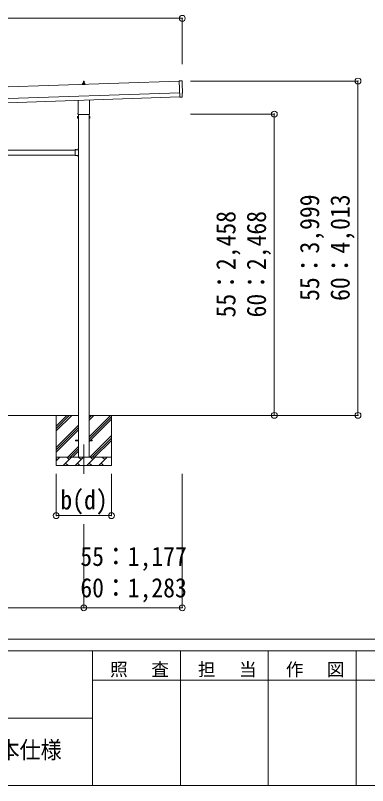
# Model space of a CAD drawing. Units: millimetres at full size, sheet at 1:70; details may follow other scales. Extents: x -19675 to 19675, y -13580 to 13580.
# Drawn here: x 5381 to 9590, y -13580 to -4368 of the extents above; entities that cross this region are included whole.
import ezdxf
from ezdxf.enums import TextEntityAlignment as Align

# ---------------------------------------------------------------- set-up
doc = ezdxf.new("R2010")
doc.units = ezdxf.units.MM
doc.header["$LTSCALE"] = 70
doc.header["$PDMODE"] = 32
doc.header["$PDSIZE"] = 70
doc.linetypes.add('CHAIN1', pattern=[8, 5, -1, 1, -1])
doc.linetypes.add('USER3', pattern=[4, 3, -1])
for name, color, linetype, lineweight in [('0-1_Defpoints', 7, 'CHAIN1', 9), ('0-2_TEXT1', 4, 'Continuous', 9), ('0-3_SHAPE', 7, 'Continuous', 9), ('0-8_TABLE1', 6, 'Continuous', 9), ('F-0', 7, 'Continuous', 9)]:
    doc.layers.add(name, color=color, linetype=linetype, lineweight=lineweight)
doc.styles.add('ＭＳ ゴシック', font='')
doc.styles.get('ＭＳ ゴシック').set_extended_font_data('MS Gothic')

msp = doc.modelspace()

# ---------------------------------------------------------------- linework, layer by layer
at = {"layer": '0-1_Defpoints'}
msp.add_line((6198.11, -9502.13), (6198.11, -9851.13), dxfattribs=at)
at = {"layer": '0-2_TEXT1'}
for p, q in [((7339.48, -5154.04), (1956.47, -5333.48)), ((6192.11, -5179.53), (6192.84, -5156.01)), ((6193.84, -5155.03), (6202.39, -5155.03)), ((6203.39, -5156.01), (6204.11, -5179.53)), ((7339.31, -5148.96), (7345.94, -5347.71)), ((7369.48, -5149.53), (7339.31, -5148.96)), ((6179.86, -5195.03), (6179.86, -5187.32)), ((6216.36, -5195.03), (6179.86, -5195.03)), ((6180.25, -5186.53), (6215.98, -5186.53)), ((6180.63, -5186.34), (6187.35, -5184.72)), ((6187.73, -5184.53), (6208.5, -5184.53)), ((6188.11, -5183.74), (6188.11, -5179.53)), ((6189.11, -5179.53), (6207.11, -5179.53)), ((6208.11, -5183.74), (6208.11, -5179.53)), ((6215.6, -5186.34), (6208.88, -5184.72)), ((6216.36, -5195.03), (6216.36, -5187.32)), ((1961.13, -5473.4), (7344.14, -5293.97)), ((7373.63, -5296.37), (7374.14, -5296.35)), ((7375.2, -5343.37), (7373.63, -5296.37)), ((1962.8, -5523.37), (7345.81, -5343.94)), ((6129.81, -5539.02), (6129.81, -5384.47)), ((6266.41, -5379.92), (6266.41, -5539.02)), ((7364.12, -5346.19), (7345.94, -5347.71)), ((7364.81, -5346.8), (7364.12, -5346.19)), ((7365.56, -5347.05), (7372.46, -5346.46)), ((6124.11, -5577.29), (6124.87, -5575.98)), ((6124.11, -5577.29), (6124.11, -5594.29)), ((6124.11, -5594.29), (6124.87, -5595.61)), ((6131.11, -5575.98), (6124.87, -5575.98)), ((6131.11, -5580.88), (6124.87, -5580.88)), ((6131.11, -5590.7), (6124.87, -5590.7)), ((6131.11, -5595.61), (6124.87, -5595.61)), ((6128.11, -5547.79), (6128.11, -5542.29)), ((6266.05, -5551.29), (6130.18, -5551.29)), ((6131.11, -5595.61), (6131.11, -5575.98)), ((6131.11, -5576.59), (6133.61, -5576.59)), ((6133.61, -5594.99), (6131.11, -5594.99)), ((6135.61, -5596.29), (6133.61, -5596.29)), ((6135.61, -5551.29), (6135.61, -9652.13)), ((6260.61, -9652.13), (6260.61, -5551.29)), ((6260.61, -5596.29), (6262.61, -5596.29)), ((6265.11, -5576.59), (6262.61, -5576.59)), ((6262.61, -5594.99), (6265.11, -5594.99)), ((6265.11, -5595.61), (6265.11, -5575.98)), ((6265.11, -5575.98), (6271.36, -5575.98)), ((6265.11, -5580.88), (6271.36, -5580.88)), ((6265.11, -5590.7), (6271.36, -5590.7)), ((6265.11, -5595.61), (6271.36, -5595.61)), ((6268.11, -5542.29), (6268.11, -5547.79)), ((6272.11, -5577.29), (6271.36, -5575.98)), ((6272.11, -5594.29), (6271.36, -5595.61)), ((6272.11, -5577.29), (6272.11, -5594.29)), ((3202.61, -5979.13), (6093.61, -5979.13)), ((6093.61, -5976.13), (6093.61, -6042.13)), ((6093.61, -5976.13), (6133.61, -5976.13)), ((6096.71, -5975.62), (6096.71, -5976.13)), ((6129.61, -5979.13), (6135.11, -5979.13)), ((6133.11, -5960.23), (6133.61, -5960.23)), ((6133.61, -5956.13), (6135.61, -5956.13)), ((6133.61, -5956.13), (6133.61, -5976.13)), ((6135.61, -5963.13), (6133.61, -5963.13)), ((6135.61, -5969.13), (6133.61, -5969.13)), ((6133.61, -5980.13), (6133.61, -6038.13)), ((6135.11, -5979.13), (6135.11, -6039.13)), ((3202.61, -6039.13), (6093.61, -6039.13)), ((6093.61, -6042.13), (6133.61, -6042.13)), ((6096.71, -6042.63), (6096.71, -6042.13)), ((6129.61, -6039.13), (6135.11, -6039.13)), ((6133.61, -6040.13), (6129.61, -6040.13)), ((6133.11, -6046.23), (6133.61, -6046.23)), ((6133.61, -6042.13), (6133.61, -6062.13)), ((6135.61, -6049.13), (6133.61, -6049.13)), ((6135.61, -6055.13), (6133.61, -6055.13)), ((6133.61, -6062.13), (6135.61, -6062.13)), ((6098.11, -9447.63), (6135.61, -9447.63)), ((6098.11, -9456.63), (6098.11, -9447.63)), ((6098.11, -9456.63), (6135.61, -9456.63)), ((6260.61, -9447.63), (6298.11, -9447.63)), ((6260.61, -9456.63), (6298.11, -9456.63)), ((6298.11, -9456.63), (6298.11, -9447.63))]:
    msp.add_line(p, q, dxfattribs=at)
for points in [[(6133.61, -5596.29), (6133.61, -5575.29), (6135.61, -5575.29)], [(6262.61, -5596.29), (6262.61, -5575.29), (6260.61, -5575.29)], [(6096.71, -5975.62), (6108.51, -5975.62), (6108.51, -5976.13)], [(6133.61, -5980.13), (6129.61, -5980.13), (6129.61, -5978.13), (6133.61, -5978.13)], [(6133.11, -5960.23), (6133.11, -5972.03), (6133.61, -5972.03)], [(6096.71, -6042.63), (6108.51, -6042.63), (6108.51, -6042.13)], [(6133.61, -6038.13), (6129.61, -6038.13), (6129.61, -6040.13)], [(6133.11, -6046.23), (6133.11, -6058.03), (6133.61, -6058.03)]]:
    msp.add_lwpolyline(points, dxfattribs=at)
at = {"layer": '0-2_TEXT1', "linetype": 'USER3'}
for points in [[(6100.11, -5973.51), (6101.47, -5976.29), (6102.61, -5976.9)], [(6105.11, -5973.51), (6103.76, -5976.29), (6102.61, -5976.9)], [(6131, -5963.63), (6133.78, -5964.98), (6134.39, -5966.13)], [(6131, -5968.63), (6133.78, -5967.27), (6134.39, -5966.13)], [(6100.11, -6044.74), (6101.47, -6041.96), (6102.61, -6041.35)], [(6105.11, -6044.74), (6103.76, -6041.96), (6102.61, -6041.35)], [(6131, -6049.63), (6133.78, -6050.98), (6134.39, -6052.13)], [(6131, -6054.63), (6133.78, -6053.27), (6134.39, -6052.13)]]:
    msp.add_lwpolyline(points, dxfattribs=at)
at = {"layer": '0-2_TEXT1'}
for centre, radius, start, end in [((6193.84, -5156.03), 1, 90, 178.60509), ((6202.39, -5156.03), 1, 1.39491, 90), ((7369.39, -5154.03), 4.5, 1.09537, 88.91326), ((6180.86, -5187.32), 1, 103.62699, 180), ((6187.11, -5183.74), 1, 283.62699, 0), ((6192.2, -5180.16), 4.13, 90, 171.17633), ((6189.11, -5180.53), 1, 90, 180), ((6201.45, -5179.53), 4.83, 133.60282, 180), ((6194.78, -5179.53), 4.83, 0, 46.39718), ((6204.03, -5180.16), 4.13, 8.82367, 90), ((6207.11, -5180.53), 1, 0, 90), ((6209.11, -5183.74), 1, 180, 256.37301), ((6215.36, -5187.32), 1, 0, 76.37301), ((7373.99, -5291.86), 4.5, 271.90915, 2.73345), ((7365.47, -5346.06), 1, 228.4071, 274.90505), ((6128.46, -5578.43), 4.34, 145.61575, 214.38425), ((6128.46, -5593.15), 4.34, 145.61575, 214.38425), ((6140.36, -5585.79), 16.24, 162.41205, 197.58795), ((6132.11, -5542.29), 4, 125.09963, 180), ((6132.11, -5547.79), 4, 180, 194.47751), ((6132.11, -5547.79), 4, 194.47751, 241.04498), ((6264.11, -5547.79), 4, 298.95502, 345.52249), ((6264.11, -5542.29), 4, 0, 54.90037), ((6264.11, -5547.79), 4, 345.52249, 0), ((6255.87, -5585.79), 16.24, 342.41205, 17.58795), ((6267.77, -5578.43), 4.34, 325.61575, 34.38425), ((6267.77, -5593.15), 4.34, 325.61575, 34.38425), ((6102.61, -5981.36), 8.23, 44.2189, 135.7811), ((6138.85, -5966.13), 8.23, 134.2189, 225.7811), ((6133.61, -5976.13), 2, 270, 0), ((6102.61, -6036.89), 8.23, 224.2189, 315.7811), ((6138.85, -6052.13), 8.23, 134.2189, 225.7811), ((6133.61, -6042.13), 2, 0, 90)]:
    msp.add_arc(centre, radius, start, end, dxfattribs=at)
for centre, major_axis, ratio, start_param, end_param in [((12136.42, -5064.17), (-4760.73, -158.69), 0.99863, 6.2686928, 6.2976566), ((7372.2, -5343.47), (2.25, -2), 0.9974, 5.5252311, 7.0411395)]:
    msp.add_ellipse(centre, major_axis=major_axis, ratio=ratio, start_param=start_param, end_param=end_param, dxfattribs=at)
at = {"layer": '0-3_SHAPE'}
for p, q in [((6135.61, -9152.13), (3160.61, -9152.13)), ((5868.11, -9152.13), (5868.11, -9752.13)), ((5868.11, -9337.18), (6053.17, -9152.13)), ((5868.11, -9308.89), (6024.88, -9152.13)), ((5868.11, -9280.61), (5996.6, -9152.13)), ((6260.61, -9407.22), (6515.71, -9152.13)), ((6260.61, -9209.23), (6317.72, -9152.13)), ((6260.61, -9180.95), (6289.44, -9152.13)), ((7475.14, -9152.13), (6260.61, -9152.13)), ((6260.61, -9435.51), (6528.11, -9168.01)), ((6260.61, -9463.79), (6528.11, -9196.29)), ((6528.11, -9152.13), (6528.11, -9752.13)), ((5868.11, -9535.17), (6135.61, -9267.67)), ((5868.11, -9563.45), (6135.61, -9295.95)), ((5868.11, -9591.73), (6135.61, -9324.23)), ((6270.27, -9652.13), (6528.11, -9394.28)), ((6298.56, -9652.13), (6528.11, -9422.57)), ((6326.84, -9652.13), (6528.11, -9450.85)), ((6005.71, -9652.13), (6135.61, -9522.22)), ((6034, -9652.13), (6135.61, -9550.51)), ((6062.28, -9652.13), (6135.61, -9578.79)), ((5868.11, -9652.13), (6528.11, -9652.13)), ((5868.11, -9695.02), (5911.01, -9652.13)), ((5882.45, -9680.68), (5868.11, -9666.34)), ((5952.43, -9752.13), (6052.43, -9652.13)), ((6023.88, -9680.68), (5995.32, -9652.13)), ((6093.85, -9752.13), (6193.85, -9652.13)), ((6165.3, -9680.68), (6136.74, -9652.13)), ((6235.27, -9752.13), (6335.27, -9652.13)), ((6306.72, -9680.68), (6278.17, -9652.13)), ((6376.69, -9752.13), (6476.69, -9652.13)), ((6448.14, -9680.68), (6419.59, -9652.13)), ((6524.83, -9652.13), (6528.11, -9648.84)), ((6528.11, -9752.13), (5868.11, -9752.13)), ((5980.98, -9723.57), (6009.54, -9752.13)), ((6122.4, -9723.57), (6150.96, -9752.13)), ((6263.83, -9723.57), (6292.38, -9752.13)), ((6405.25, -9723.57), (6433.8, -9752.13))]:
    msp.add_line(p, q, dxfattribs=at)
at = {"layer": '0-8_TABLE1'}
for p, q in [((1925.47, -4403.01), (7375.14, -4403.01)), ((7375.14, -4403.01), (7375.14, -4953.01)), ((9475.14, -5153.01), (7474.14, -5153.01)), ((9475.14, -9152.13), (9475.14, -5153.01)), ((8475.14, -5548.79), (7475.14, -5548.79)), ((8475.14, -5548.79), (8475.14, -9152.13)), ((9475.14, -9152.13), (7475.14, -9152.13)), ((5868.11, -10351.13), (5868.11, -9851.13)), ((6528.11, -10351.13), (6528.11, -9851.13)), ((7375.14, -11453.13), (7375.14, -9851.13)), ((5868.11, -10351.13), (6528.11, -10351.13)), ((6198.11, -11453.13), (6198.11, -10453.13))]:
    msp.add_line(p, q, dxfattribs=at)
msp.add_lwpolyline([(3098.11, -11453.13), (6198.11, -11453.13), (7375.14, -11453.13)], dxfattribs=at)
for p in [(7375.14, -4403.01), (9475.14, -5153.01), (8475.14, -5548.79), (8475.14, -9152.13), (9475.14, -9152.13), (5868.11, -10351.13), (6528.11, -10351.13), (6198.11, -11453.13), (7375.14, -11453.13)]:
    msp.add_point(p, dxfattribs=at)
at = {"layer": 'F-0', "color": 5, "lineweight": 5}
for p, q in [((-19674.8, -11830), (18685.2, -11830)), ((-19674.8, -11970), (12462.77, -11970)), ((6302.76, -11970), (6302.76, -13580)), ((7352.76, -11970), (7352.76, -13580)), ((8402.76, -11970), (8402.76, -13580)), ((9452.76, -11970), (9452.76, -13580)), ((6302.76, -12320), (10502.76, -12320)), ((-8047.24, -12775), (6302.76, -12775)), ((-19674.8, -13580), (18685.2, -13580))]:
    msp.add_line(p, q, dxfattribs=at)

# ---------------------------------------------------------------- texts
at = {"layer": '0-8_TABLE1', "color": 7, "style": 'ＭＳ ゴシック', "width": 0.9}
for s, p in [('55：3,999', (9080.63, -7782.57)), ('60：4,013', (9445.14, -7782.57)), ('55：2,458', (8080.63, -7980.46)), ('60：2,468', (8445.14, -7980.46))]:
    msp.add_text(s, height=230.9, rotation=90, dxfattribs=at).set_placement(p, align=Align.BOTTOM_LEFT)
for s, p in [('b(d)', (5918.11, -10346.13)), ('55：1,177', (6156.63, -11022.09)), ('60：1,283', (6156.63, -11398.13))]:
    msp.add_text(s, height=230.9, dxfattribs=at).set_placement(p, align=Align.BOTTOM_LEFT)
at = {"layer": 'F-0', "style": 'ＭＳ ゴシック', "width": 0.9}
msp.add_text('積雪30cm仕様\u30006台用\u3000横(2)連棟\u3000柱6/8本仕様', height=205.3, dxfattribs=at).set_placement((519.01, -13317.5), align=Align.BOTTOM_LEFT)
at = {"layer": 'F-0', "char_height": 154, "attachment_point": 7, "style": 'ＭＳ ゴシック'}
for s, insert in [('\\T1.17;照\u3000査', (6512.77, -12285)), ('\\T1.17;担\u3000当', (7562.77, -12285)), ('\\T1.17;作\u3000図', (8612.76, -12285))]:
    msp.add_mtext(s, dxfattribs=dict(at, insert=insert))

doc.saveas('drawing.dxf')
